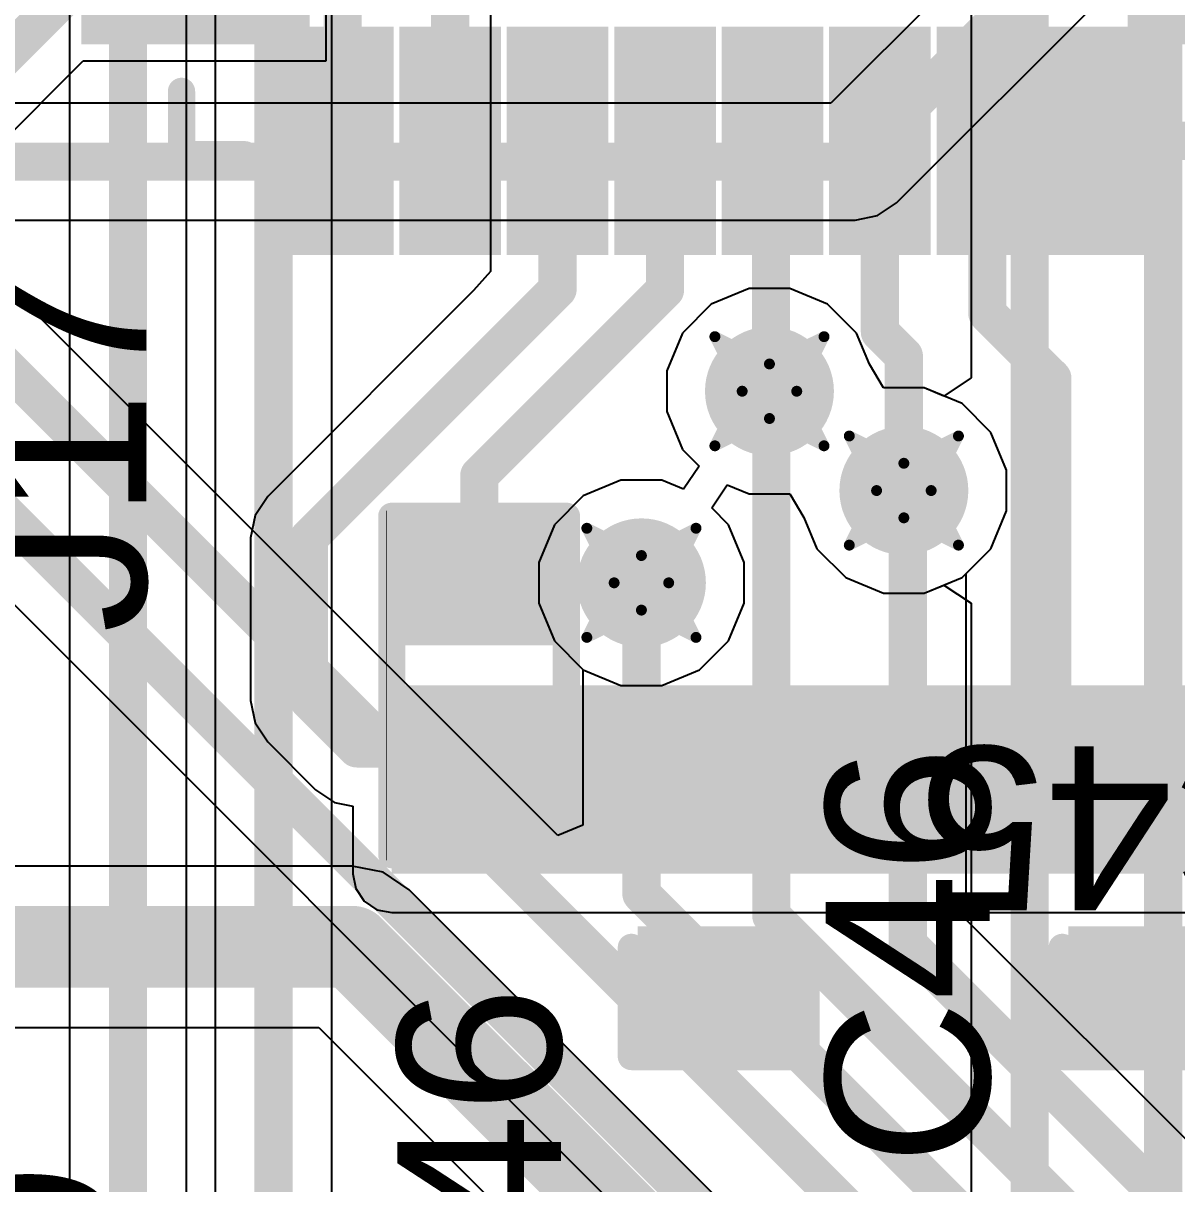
# Model space of a CAD drawing. Header units: inches. Extents: x -3 to 289, y -11 to 89.
# Drawn here: x 60.68 to 66.04, y 14.68 to 20.08 of the extents above; entities that cross this region are included whole.
import ezdxf

# ---------------------------------------------------------------- set-up
doc = ezdxf.new("R2010")
doc.units = ezdxf.units.IN
for name, color, linetype in [('Bottom Layer', 5, 'Continuous'), ('Drill Drawing', 1, 'Continuous'), ('Layer 1', 16, 'Continuous'), ('Layer 2', 76, 'Continuous'), ('Top Layer', 1, 'Continuous'), ('Top Overlay', 2, 'Continuous'), ('Top Paste', 8, 'Continuous'), ('Top Solder', 216, 'Continuous'), ('Via Holes', 16, 'Continuous')]:
    doc.layers.add(name, color=color, linetype=linetype)
doc.styles.add('Arial', font='', dxfattribs={"height": 0.2})
doc.styles.get('Arial').set_extended_font_data('Arial')

# ---------------------------------------------------------------- blocks, each defined once
blk = doc.blocks.new('32_UQFN__5_5__15')
at = {"layer": 'Top Layer'}
for points in [[(-1.885, 2.005), (-1.885, 2.865), (-1.615, 2.865), (-1.615, 2.005)], [(-1.385, 2.005), (-1.385, 2.865), (-1.115, 2.865), (-1.115, 2.005)], [(-0.885, 2.005), (-0.885, 2.865), (-0.615, 2.865), (-0.615, 2.005)], [(-0.385, 2.005), (-0.385, 2.865), (-0.115, 2.865), (-0.115, 2.005)], [(0.115, 2.005), (0.115, 2.865), (0.385, 2.865), (0.385, 2.005)], [(0.615, 2.005), (0.615, 2.865), (0.885, 2.865), (0.885, 2.005)], [(1.115, 2.005), (1.115, 2.865), (1.385, 2.865), (1.385, 2.005)], [(1.615, 2.005), (1.615, 2.865), (1.885, 2.865), (1.885, 2.005)]]:
    blk.add_hatch(color=1, dxfattribs=at).paths.add_polyline_path(points)
at = {"layer": 'Top Paste'}
for points in [[(-1.885, 2.005), (-1.885, 2.865), (-1.615, 2.865), (-1.615, 2.005)], [(-1.385, 2.005), (-1.385, 2.865), (-1.115, 2.865), (-1.115, 2.005)], [(-0.885, 2.005), (-0.885, 2.865), (-0.615, 2.865), (-0.615, 2.005)], [(-0.385, 2.005), (-0.385, 2.865), (-0.115, 2.865), (-0.115, 2.005)], [(0.115, 2.005), (0.115, 2.865), (0.385, 2.865), (0.385, 2.005)], [(0.615, 2.005), (0.615, 2.865), (0.885, 2.865), (0.885, 2.005)], [(1.115, 2.005), (1.115, 2.865), (1.385, 2.865), (1.385, 2.005)], [(1.615, 2.005), (1.615, 2.865), (1.885, 2.865), (1.885, 2.005)]]:
    blk.add_hatch(color=8, dxfattribs=at).paths.add_polyline_path(points)
at = {"layer": 'Top Solder'}
for points in [[(-1.9866, 1.9034), (-1.9866, 2.9666), (-1.5134, 2.9666), (-1.5134, 1.9034)], [(-1.4866, 1.9034), (-1.4866, 2.9666), (-1.0134, 2.9666), (-1.0134, 1.9034)], [(-0.9866, 1.9034), (-0.9866, 2.9666), (-0.5134, 2.9666), (-0.5134, 1.9034)], [(-0.4866, 1.9034), (-0.4866, 2.9666), (-0.0134, 2.9666), (-0.0134, 1.9034)], [(0.0134, 1.9034), (0.0134, 2.9666), (0.4866, 2.9666), (0.4866, 1.9034)], [(0.5134, 1.9034), (0.5134, 2.9666), (0.9866, 2.9666), (0.9866, 1.9034)], [(1.0134, 1.9034), (1.0134, 2.9666), (1.4866, 2.9666), (1.4866, 1.9034)], [(1.5134, 1.9034), (1.5134, 2.9666), (1.9866, 2.9666), (1.9866, 1.9034)], [(-2.9666, 1.9866), (-1.9034, 1.9866), (-1.9034, 1.5134), (-2.9666, 1.5134)], [(1.9034, 1.9866), (2.9666, 1.9866), (2.9666, 1.5134), (1.9034, 1.5134)]]:
    blk.add_hatch(color=216, dxfattribs=at).paths.add_polyline_path(points)
at = {"layer": 'Top Overlay'}
for points in [[(2.5, 2.5, 0.127, 0.127, 0), (2.205, 2.5, 0.127, 0.127, 0)], [(2.5, 2.5, 0.127, 0.127, 0), (2.5, 2.205, 0.127, 0.127, 0)]]:
    blk.add_lwpolyline(points, format="xyseb", dxfattribs=at)
for points in [[(2.1732, 2.5, 0.0635, 0.0635, 1), (2.2367, 2.5, 0.0635, 0.0635, 1)], [(2.4683, 2.5, 0.0635, 0.0635, 1), (2.5318, 2.5, 0.0635, 0.0635, 1)], [(2.4683, 2.5, 0.0635, 0.0635, 1), (2.5318, 2.5, 0.0635, 0.0635, 1)], [(2.4683, 2.205, 0.0635, 0.0635, 1), (2.5318, 2.205, 0.0635, 0.0635, 1)]]:
    blk.add_lwpolyline(points, format="xyseb", close=True, dxfattribs=at)
blk = doc.blocks.new('R___0402_24')
at = {"layer": 'Top Layer'}
for points in [[(-0.6985, -0.3175), (-0.6985, 0.3175), (-0.2413, 0.3175), (-0.2413, -0.3175)], [(0.2413, -0.3175), (0.2413, 0.3175), (0.6985, 0.3175), (0.6985, -0.3175)]]:
    blk.add_hatch(color=1, dxfattribs=at).paths.add_polyline_path(points)
at = {"layer": 'Top Paste'}
for points in [[(-0.6985, -0.3175), (-0.6985, 0.3175), (-0.2413, 0.3175), (-0.2413, -0.3175)], [(0.2413, -0.3175), (0.2413, 0.3175), (0.6985, 0.3175), (0.6985, -0.3175)]]:
    blk.add_hatch(color=8, dxfattribs=at).paths.add_polyline_path(points)
at = {"layer": 'Top Solder'}
for points in [[(-0.7535, -0.3725), (-0.7535, 0.3725), (-0.1863, 0.3725), (-0.1863, -0.3725)], [(0.1863, -0.3725), (0.1863, 0.3725), (0.7535, 0.3725), (0.7535, -0.3725)]]:
    blk.add_hatch(color=216, dxfattribs=at).paths.add_polyline_path(points)
at = {"layer": 'Top Overlay'}
for points in [[(0.7874, 0.4064, 0.127, 0.127, 0), (-0.7874, 0.4064, 0.127, 0.127, 0)], [(-0.7874, -0.4064, 0.127, 0.127, 0), (-0.7874, 0.4064, 0.127, 0.127, 0)], [(0.7874, -0.4064, 0.127, 0.127, 0), (0.7874, 0.4064, 0.127, 0.127, 0)], [(0.7874, -0.4064, 0.127, 0.127, 0), (-0.7874, -0.4064, 0.127, 0.127, 0)], [(0.8128, -0.4318, 0.00323, 0.00323, 0), (-0.8128, -0.4318, 0.00323, 0.00323, 0)]]:
    blk.add_lwpolyline(points, format="xyseb", dxfattribs=at)
for points in [[(-0.8191, 0.4064, 0.0635, 0.0635, 1), (-0.7556, 0.4064, 0.0635, 0.0635, 1)], [(-0.8191, 0.4064, 0.0635, 0.0635, 1), (-0.7556, 0.4064, 0.0635, 0.0635, 1)], [(0.7556, 0.4064, 0.0635, 0.0635, 1), (0.8191, 0.4064, 0.0635, 0.0635, 1)], [(0.7556, 0.4064, 0.0635, 0.0635, 1), (0.8191, 0.4064, 0.0635, 0.0635, 1)], [(-0.8191, -0.4064, 0.0635, 0.0635, 1), (-0.7556, -0.4064, 0.0635, 0.0635, 1)], [(-0.8191, -0.4064, 0.0635, 0.0635, 1), (-0.7556, -0.4064, 0.0635, 0.0635, 1)], [(0.7556, -0.4064, 0.0635, 0.0635, 1), (0.8191, -0.4064, 0.0635, 0.0635, 1)], [(0.7556, -0.4064, 0.0635, 0.0635, 1), (0.8191, -0.4064, 0.0635, 0.0635, 1)], [(-0.8136, -0.4318, 0.00161, 0.00161, 1), (-0.812, -0.4318, 0.00161, 0.00161, 1)], [(0.812, -0.4318, 0.00161, 0.00161, 1), (0.8136, -0.4318, 0.00161, 0.00161, 1)]]:
    blk.add_lwpolyline(points, format="xyseb", close=True, dxfattribs=at)
blk = doc.blocks.new('____0402_107')
at = {"layer": 'Top Layer'}
for points in [[(-0.6985, -0.3175), (-0.6985, 0.3175), (-0.2413, 0.3175), (-0.2413, -0.3175)], [(0.2413, -0.3175), (0.2413, 0.3175), (0.6985, 0.3175), (0.6985, -0.3175)]]:
    blk.add_hatch(color=1, dxfattribs=at).paths.add_polyline_path(points)
at = {"layer": 'Top Paste'}
for points in [[(-0.6985, -0.3175), (-0.6985, 0.3175), (-0.2413, 0.3175), (-0.2413, -0.3175)], [(0.2413, -0.3175), (0.2413, 0.3175), (0.6985, 0.3175), (0.6985, -0.3175)]]:
    blk.add_hatch(color=8, dxfattribs=at).paths.add_polyline_path(points)
at = {"layer": 'Top Solder'}
for points in [[(-0.7585, -0.3775), (-0.7585, 0.3775), (-0.1813, 0.3775), (-0.1813, -0.3775)], [(0.1813, -0.3775), (0.1813, 0.3775), (0.7585, 0.3775), (0.7585, -0.3775)]]:
    blk.add_hatch(color=216, dxfattribs=at).paths.add_polyline_path(points)
at = {"layer": 'Top Overlay'}
for points in [[(-0.7874, 0.4064, 0.127, 0.127, 0), (-0.2794, 0.4064, 0.127, 0.127, 0)], [(-0.7874, 0.4064, 0.127, 0.127, 0), (-0.7874, -0.4064, 0.127, 0.127, 0)], [(0.2794, 0.4064, 0.127, 0.127, 0), (0.7874, 0.4064, 0.127, 0.127, 0)], [(0.7874, 0.4064, 0.127, 0.127, 0), (0.7874, -0.4064, 0.127, 0.127, 0)], [(-0.7874, -0.4064, 0.127, 0.127, 0), (-0.2794, -0.4064, 0.127, 0.127, 0)], [(0.2794, -0.4064, 0.127, 0.127, 0), (0.7874, -0.4064, 0.127, 0.127, 0)]]:
    blk.add_lwpolyline(points, format="xyseb", dxfattribs=at)
for points in [[(-0.8191, 0.4064, 0.0635, 0.0635, 1), (-0.7556, 0.4064, 0.0635, 0.0635, 1)], [(-0.8191, 0.4064, 0.0635, 0.0635, 1), (-0.7556, 0.4064, 0.0635, 0.0635, 1)], [(-0.3111, 0.4064, 0.0635, 0.0635, 1), (-0.2477, 0.4064, 0.0635, 0.0635, 1)], [(0.2477, 0.4064, 0.0635, 0.0635, 1), (0.3111, 0.4064, 0.0635, 0.0635, 1)], [(0.7556, 0.4064, 0.0635, 0.0635, 1), (0.8191, 0.4064, 0.0635, 0.0635, 1)], [(0.7556, 0.4064, 0.0635, 0.0635, 1), (0.8191, 0.4064, 0.0635, 0.0635, 1)], [(-0.8191, -0.4064, 0.0635, 0.0635, 1), (-0.7556, -0.4064, 0.0635, 0.0635, 1)], [(-0.8191, -0.4064, 0.0635, 0.0635, 1), (-0.7556, -0.4064, 0.0635, 0.0635, 1)], [(-0.3111, -0.4064, 0.0635, 0.0635, 1), (-0.2477, -0.4064, 0.0635, 0.0635, 1)], [(0.2477, -0.4064, 0.0635, 0.0635, 1), (0.3111, -0.4064, 0.0635, 0.0635, 1)], [(0.7556, -0.4064, 0.0635, 0.0635, 1), (0.8191, -0.4064, 0.0635, 0.0635, 1)], [(0.7556, -0.4064, 0.0635, 0.0635, 1), (0.8191, -0.4064, 0.0635, 0.0635, 1)]]:
    blk.add_lwpolyline(points, format="xyseb", close=True, dxfattribs=at)
blk = doc.blocks.new('____0402_108')
at = {"layer": 'Top Layer'}
for points in [[(-0.6985, -0.3175), (-0.6985, 0.3175), (-0.2413, 0.3175), (-0.2413, -0.3175)], [(0.2413, -0.3175), (0.2413, 0.3175), (0.6985, 0.3175), (0.6985, -0.3175)]]:
    blk.add_hatch(color=1, dxfattribs=at).paths.add_polyline_path(points)
at = {"layer": 'Top Paste'}
for points in [[(-0.6985, -0.3175), (-0.6985, 0.3175), (-0.2413, 0.3175), (-0.2413, -0.3175)], [(0.2413, -0.3175), (0.2413, 0.3175), (0.6985, 0.3175), (0.6985, -0.3175)]]:
    blk.add_hatch(color=8, dxfattribs=at).paths.add_polyline_path(points)
at = {"layer": 'Top Solder'}
for points in [[(-0.7585, -0.3775), (-0.7585, 0.3775), (-0.1813, 0.3775), (-0.1813, -0.3775)], [(0.1813, -0.3775), (0.1813, 0.3775), (0.7585, 0.3775), (0.7585, -0.3775)]]:
    blk.add_hatch(color=216, dxfattribs=at).paths.add_polyline_path(points)
at = {"layer": 'Top Overlay'}
for points in [[(-0.7874, 0.4064, 0.127, 0.127, 0), (-0.7874, -0.4064, 0.127, 0.127, 0)], [(-0.7874, 0.4064, 0.127, 0.127, 0), (-0.2794, 0.4064, 0.127, 0.127, 0)], [(0.2794, 0.4064, 0.127, 0.127, 0), (0.7874, 0.4064, 0.127, 0.127, 0)], [(0.7874, 0.4064, 0.127, 0.127, 0), (0.7874, -0.4064, 0.127, 0.127, 0)], [(-0.7874, -0.4064, 0.127, 0.127, 0), (-0.2794, -0.4064, 0.127, 0.127, 0)], [(0.2794, -0.4064, 0.127, 0.127, 0), (0.7874, -0.4064, 0.127, 0.127, 0)]]:
    blk.add_lwpolyline(points, format="xyseb", dxfattribs=at)
for points in [[(-0.8191, 0.4064, 0.0635, 0.0635, 1), (-0.7556, 0.4064, 0.0635, 0.0635, 1)], [(-0.8191, 0.4064, 0.0635, 0.0635, 1), (-0.7556, 0.4064, 0.0635, 0.0635, 1)], [(-0.3111, 0.4064, 0.0635, 0.0635, 1), (-0.2477, 0.4064, 0.0635, 0.0635, 1)], [(0.2477, 0.4064, 0.0635, 0.0635, 1), (0.3111, 0.4064, 0.0635, 0.0635, 1)], [(0.7556, 0.4064, 0.0635, 0.0635, 1), (0.8191, 0.4064, 0.0635, 0.0635, 1)], [(0.7556, 0.4064, 0.0635, 0.0635, 1), (0.8191, 0.4064, 0.0635, 0.0635, 1)], [(-0.8191, -0.4064, 0.0635, 0.0635, 1), (-0.7556, -0.4064, 0.0635, 0.0635, 1)], [(-0.8191, -0.4064, 0.0635, 0.0635, 1), (-0.7556, -0.4064, 0.0635, 0.0635, 1)], [(-0.3111, -0.4064, 0.0635, 0.0635, 1), (-0.2477, -0.4064, 0.0635, 0.0635, 1)], [(0.2477, -0.4064, 0.0635, 0.0635, 1), (0.3111, -0.4064, 0.0635, 0.0635, 1)], [(0.7556, -0.4064, 0.0635, 0.0635, 1), (0.8191, -0.4064, 0.0635, 0.0635, 1)], [(0.7556, -0.4064, 0.0635, 0.0635, 1), (0.8191, -0.4064, 0.0635, 0.0635, 1)]]:
    blk.add_lwpolyline(points, format="xyseb", close=True, dxfattribs=at)

msp = doc.modelspace()

# ---------------------------------------------------------------- hatches: boundary and pattern name
at = {"layer": 'Bottom Layer'}
h = msp.add_hatch(color=5, dxfattribs=at)
edge = h.paths.add_edge_path()
edge.add_arc((64.1486, 18.3648), 0.3, 0, 360)
h = msp.add_hatch(color=5, dxfattribs=at)
edge = h.paths.add_edge_path()
edge.add_arc((64.7741, 17.9025), 0.3, 0, 360)
h = msp.add_hatch(color=5, dxfattribs=at)
edge = h.paths.add_edge_path()
edge.add_arc((63.5528, 17.473), 0.3, 0, 360)
at = {"layer": 'Layer 1'}
h = msp.add_hatch(color=16, dxfattribs=at)
edge = h.paths.add_edge_path()
edge.add_arc((64.1486, 18.3648), 0.3, 0, 360)
h = msp.add_hatch(color=16, dxfattribs=at)
edge = h.paths.add_edge_path()
edge.add_arc((64.7741, 17.9025), 0.3, 0, 360)
h = msp.add_hatch(color=16, dxfattribs=at)
edge = h.paths.add_edge_path()
edge.add_arc((63.5528, 17.473), 0.3, 0, 360)
at = {"layer": 'Layer 2'}
h = msp.add_hatch(color=76, dxfattribs=at)
edge = h.paths.add_edge_path()
edge.add_arc((64.1486, 18.3648), 0.3, 0, 360)
h = msp.add_hatch(color=76, dxfattribs=at)
edge = h.paths.add_edge_path()
edge.add_arc((64.7741, 17.9025), 0.3, 0, 360)
h = msp.add_hatch(color=76, dxfattribs=at)
edge = h.paths.add_edge_path()
edge.add_arc((63.5528, 17.473), 0.3, 0, 360)
at = {"layer": 'Top Layer'}
h = msp.add_hatch(color=1, dxfattribs=at)
edge = h.paths.add_edge_path()
edge.add_arc((64.1486, 18.3648), 0.3, 0, 360)
h = msp.add_hatch(color=1, dxfattribs=at)
edge = h.paths.add_edge_path()
edge.add_arc((64.7741, 17.9025), 0.3, 0, 360)
h = msp.add_hatch(color=1, dxfattribs=at)
edge = h.paths.add_edge_path()
edge.add_arc((63.5528, 17.473), 0.3, 0, 360)
msp.add_hatch(color=1, dxfattribs=at).paths.add_polyline_path([(62.3912, 16.1189), (67.2986, 16.1189), (67.2986, 16.9952), (62.3912, 16.9952)])
at = {"layer": 'Via Holes'}
h = msp.add_hatch(color=7, dxfattribs=at)
edge = h.paths.add_edge_path()
edge.add_arc((64.1486, 18.3648), 0.15, 0, 360)
h = msp.add_hatch(color=7, dxfattribs=at)
edge = h.paths.add_edge_path()
edge.add_arc((64.7741, 17.9025), 0.15, 0, 360)
h = msp.add_hatch(color=7, dxfattribs=at)
edge = h.paths.add_edge_path()
edge.add_arc((63.5528, 17.473), 0.15, 0, 360)

# ---------------------------------------------------------------- linework, layer by layer
at = {"layer": 'Bottom Layer'}
for p, q in [((65.6867, 20.957), (64.4349, 19.7052)), ((64.7398, 19.241), (65.9916, 20.4928)), ((64.4349, 19.7052), (60.0953, 19.7052)), ((64.6516, 19.1821), (64.7398, 19.241)), ((64.5476, 19.1614), (64.6516, 19.1821)), ((58.5202, 19.1614), (64.5476, 19.1614)), ((64.0535, 18.8426), (63.8779, 18.7698)), ((64.2436, 18.8426), (64.0535, 18.8426)), ((64.4192, 18.7698), (64.2436, 18.8426)), ((63.8779, 18.7698), (63.7435, 18.6354)), ((64.5536, 18.6354), (64.4192, 18.7698)), ((63.7435, 18.6354), (63.6708, 18.4598)), ((64.6136, 18.4906), (64.5536, 18.6354)), ((64.6791, 18.3803), (64.6136, 18.4906)), ((63.6708, 18.4598), (63.6708, 18.2697)), ((64.8691, 18.3803), (64.6791, 18.3803)), ((65.0447, 18.3075), (64.8691, 18.3803)), ((63.6708, 18.2697), (63.7435, 18.0941)), ((65.1791, 18.1731), (65.0447, 18.3075)), ((65.2519, 17.9975), (65.1791, 18.1731)), ((63.7435, 18.0941), (63.8211, 18.0165)), ((63.8211, 18.0165), (63.7492, 17.9088)), ((65.2519, 17.8074), (65.2519, 17.9975)), ((63.4577, 17.9508), (63.2821, 17.8781)), ((63.6478, 17.9508), (63.4577, 17.9508)), ((63.7492, 17.9088), (63.6478, 17.9508)), ((63.8802, 17.8213), (63.9522, 17.929)), ((63.9522, 17.929), (64.0535, 17.887)), ((64.0535, 17.887), (64.2436, 17.887)), ((64.2436, 17.887), (64.3091, 17.7766)), ((63.2821, 17.8781), (63.1477, 17.7437)), ((63.9578, 17.7437), (63.8802, 17.8213)), ((64.3091, 17.7766), (64.369, 17.6318)), ((65.1791, 17.6318), (65.2519, 17.8074)), ((63.1477, 17.7437), (63.075, 17.5681)), ((64.0306, 17.5681), (63.9578, 17.7437)), ((64.369, 17.6318), (64.5034, 17.4974)), ((65.0447, 17.4974), (65.1791, 17.6318)), ((63.075, 17.5681), (63.075, 17.378)), ((64.0306, 17.378), (64.0306, 17.5681)), ((64.5034, 17.4974), (64.6791, 17.4247)), ((64.8691, 17.4247), (65.0447, 17.4974)), ((64.6791, 17.4247), (64.8691, 17.4247)), ((63.075, 17.378), (63.1477, 17.2024)), ((63.9578, 17.2024), (64.0306, 17.378)), ((63.1477, 17.2024), (63.2821, 17.068)), ((63.8234, 17.068), (63.9578, 17.2024)), ((63.2821, 17.068), (63.4577, 16.9952)), ((63.6478, 16.9952), (63.8234, 17.068)), ((63.4577, 16.9952), (63.6478, 16.9952)), ((62.2068, 16.1544), (59.6519, 16.1544)), ((62.3505, 16.1258), (62.2068, 16.1544)), ((62.4724, 16.0444), (62.3505, 16.1258)), ((64.4233, 14.0934), (62.4724, 16.0444)), ((59.6519, 15.4034), (62.0513, 15.4034)), ((62.0513, 15.4034), (63.7823, 13.6724))]:
    msp.add_line(p, q, dxfattribs=at)
for points in [[(64.5476, 19.4333, 0.1778, 0.1778, 0), (65.879, 20.7647, 0.1778, 0.1778, 0)], [(23.6701, 19.4333, 0.1778, 0.1778, 0), (64.5476, 19.4333, 0.1778, 0.1778, 0)], [(59.3517, 15.7789, 0.381, 0.381, 0), (62.2068, 15.7789, 0.381, 0.381, 0)], [(62.2068, 15.7789, 0.381, 0.381, 0), (64.1578, 13.8279, 0.381, 0.381, 0)]]:
    msp.add_lwpolyline(points, format="xyseb", dxfattribs=at)
for points in [[(64.5031, 19.4333, 0.0889, 0.0889, 1), (64.592, 19.4333, 0.0889, 0.0889, 1)], [(64.5031, 19.4333, 0.0889, 0.0889, 1), (64.592, 19.4333, 0.0889, 0.0889, 1)], [(62.1116, 15.7789, 0.1905, 0.1905, 1), (62.3021, 15.7789, 0.1905, 0.1905, 1)], [(62.1116, 15.7789, 0.1905, 0.1905, 1), (62.3021, 15.7789, 0.1905, 0.1905, 1)]]:
    msp.add_lwpolyline(points, format="xyseb", close=True, dxfattribs=at)
at = {"layer": 'Drill Drawing'}
for points in [[(63.8946, 18.6188, 0.0508, 0.0508, 0), (64.1486, 18.4918, 0.0508, 0.0508, 0)], [(63.8946, 18.6188, 0.0508, 0.0508, 0), (64.0216, 18.3648, 0.0508, 0.0508, 0)], [(64.1486, 18.4918, 0.0508, 0.0508, 0), (64.4026, 18.6188, 0.0508, 0.0508, 0)], [(64.2756, 18.3648, 0.0508, 0.0508, 0), (64.4026, 18.6188, 0.0508, 0.0508, 0)], [(63.8946, 18.1108, 0.0508, 0.0508, 0), (64.0216, 18.3648, 0.0508, 0.0508, 0)], [(64.2756, 18.3648, 0.0508, 0.0508, 0), (64.4026, 18.1108, 0.0508, 0.0508, 0)], [(63.8946, 18.1108, 0.0508, 0.0508, 0), (64.1486, 18.2378, 0.0508, 0.0508, 0)], [(64.1486, 18.2378, 0.0508, 0.0508, 0), (64.4026, 18.1108, 0.0508, 0.0508, 0)], [(64.5201, 18.1565, 0.0508, 0.0508, 0), (64.7741, 18.0295, 0.0508, 0.0508, 0)], [(64.5201, 18.1565, 0.0508, 0.0508, 0), (64.6471, 17.9025, 0.0508, 0.0508, 0)], [(64.7741, 18.0295, 0.0508, 0.0508, 0), (65.0281, 18.1565, 0.0508, 0.0508, 0)], [(64.9011, 17.9025, 0.0508, 0.0508, 0), (65.0281, 18.1565, 0.0508, 0.0508, 0)], [(64.5201, 17.6485, 0.0508, 0.0508, 0), (64.6471, 17.9025, 0.0508, 0.0508, 0)], [(64.9011, 17.9025, 0.0508, 0.0508, 0), (65.0281, 17.6485, 0.0508, 0.0508, 0)], [(64.5201, 17.6485, 0.0508, 0.0508, 0), (64.7741, 17.7755, 0.0508, 0.0508, 0)], [(64.7741, 17.7755, 0.0508, 0.0508, 0), (65.0281, 17.6485, 0.0508, 0.0508, 0)], [(63.2988, 17.727, 0.0508, 0.0508, 0), (63.5528, 17.6, 0.0508, 0.0508, 0)], [(63.2988, 17.727, 0.0508, 0.0508, 0), (63.4258, 17.473, 0.0508, 0.0508, 0)], [(63.5528, 17.6, 0.0508, 0.0508, 0), (63.8068, 17.727, 0.0508, 0.0508, 0)], [(63.6798, 17.473, 0.0508, 0.0508, 0), (63.8068, 17.727, 0.0508, 0.0508, 0)], [(63.2988, 17.219, 0.0508, 0.0508, 0), (63.4258, 17.473, 0.0508, 0.0508, 0)], [(63.6798, 17.473, 0.0508, 0.0508, 0), (63.8068, 17.219, 0.0508, 0.0508, 0)], [(63.2988, 17.219, 0.0508, 0.0508, 0), (63.5528, 17.346, 0.0508, 0.0508, 0)], [(63.5528, 17.346, 0.0508, 0.0508, 0), (63.8068, 17.219, 0.0508, 0.0508, 0)]]:
    msp.add_lwpolyline(points, format="xyseb", dxfattribs=at)
for points in [[(63.8819, 18.6188, 0.0254, 0.0254, 1), (63.9073, 18.6188, 0.0254, 0.0254, 1)], [(63.8819, 18.6188, 0.0254, 0.0254, 1), (63.9073, 18.6188, 0.0254, 0.0254, 1)], [(64.3899, 18.6188, 0.0254, 0.0254, 1), (64.4153, 18.6188, 0.0254, 0.0254, 1)], [(64.3899, 18.6188, 0.0254, 0.0254, 1), (64.4153, 18.6188, 0.0254, 0.0254, 1)], [(64.1359, 18.4918, 0.0254, 0.0254, 1), (64.1613, 18.4918, 0.0254, 0.0254, 1)], [(64.1359, 18.4918, 0.0254, 0.0254, 1), (64.1613, 18.4918, 0.0254, 0.0254, 1)], [(64.0089, 18.3648, 0.0254, 0.0254, 1), (64.0343, 18.3648, 0.0254, 0.0254, 1)], [(64.0089, 18.3648, 0.0254, 0.0254, 1), (64.0343, 18.3648, 0.0254, 0.0254, 1)], [(64.2629, 18.3648, 0.0254, 0.0254, 1), (64.2883, 18.3648, 0.0254, 0.0254, 1)], [(64.2629, 18.3648, 0.0254, 0.0254, 1), (64.2883, 18.3648, 0.0254, 0.0254, 1)], [(64.1359, 18.2378, 0.0254, 0.0254, 1), (64.1613, 18.2378, 0.0254, 0.0254, 1)], [(64.1359, 18.2378, 0.0254, 0.0254, 1), (64.1613, 18.2378, 0.0254, 0.0254, 1)], [(64.5074, 18.1565, 0.0254, 0.0254, 1), (64.5328, 18.1565, 0.0254, 0.0254, 1)], [(64.5074, 18.1565, 0.0254, 0.0254, 1), (64.5328, 18.1565, 0.0254, 0.0254, 1)], [(65.0154, 18.1565, 0.0254, 0.0254, 1), (65.0408, 18.1565, 0.0254, 0.0254, 1)], [(65.0154, 18.1565, 0.0254, 0.0254, 1), (65.0408, 18.1565, 0.0254, 0.0254, 1)], [(63.8819, 18.1108, 0.0254, 0.0254, 1), (63.9073, 18.1108, 0.0254, 0.0254, 1)], [(63.8819, 18.1108, 0.0254, 0.0254, 1), (63.9073, 18.1108, 0.0254, 0.0254, 1)], [(64.3899, 18.1108, 0.0254, 0.0254, 1), (64.4153, 18.1108, 0.0254, 0.0254, 1)], [(64.3899, 18.1108, 0.0254, 0.0254, 1), (64.4153, 18.1108, 0.0254, 0.0254, 1)], [(64.7614, 18.0295, 0.0254, 0.0254, 1), (64.7868, 18.0295, 0.0254, 0.0254, 1)], [(64.7614, 18.0295, 0.0254, 0.0254, 1), (64.7868, 18.0295, 0.0254, 0.0254, 1)], [(64.6344, 17.9025, 0.0254, 0.0254, 1), (64.6598, 17.9025, 0.0254, 0.0254, 1)], [(64.6344, 17.9025, 0.0254, 0.0254, 1), (64.6598, 17.9025, 0.0254, 0.0254, 1)], [(64.8884, 17.9025, 0.0254, 0.0254, 1), (64.9138, 17.9025, 0.0254, 0.0254, 1)], [(64.8884, 17.9025, 0.0254, 0.0254, 1), (64.9138, 17.9025, 0.0254, 0.0254, 1)], [(64.7614, 17.7755, 0.0254, 0.0254, 1), (64.7868, 17.7755, 0.0254, 0.0254, 1)], [(64.7614, 17.7755, 0.0254, 0.0254, 1), (64.7868, 17.7755, 0.0254, 0.0254, 1)], [(63.2861, 17.727, 0.0254, 0.0254, 1), (63.3115, 17.727, 0.0254, 0.0254, 1)], [(63.2861, 17.727, 0.0254, 0.0254, 1), (63.3115, 17.727, 0.0254, 0.0254, 1)], [(63.7941, 17.727, 0.0254, 0.0254, 1), (63.8195, 17.727, 0.0254, 0.0254, 1)], [(63.7941, 17.727, 0.0254, 0.0254, 1), (63.8195, 17.727, 0.0254, 0.0254, 1)], [(64.5074, 17.6485, 0.0254, 0.0254, 1), (64.5328, 17.6485, 0.0254, 0.0254, 1)], [(64.5074, 17.6485, 0.0254, 0.0254, 1), (64.5328, 17.6485, 0.0254, 0.0254, 1)], [(65.0154, 17.6485, 0.0254, 0.0254, 1), (65.0408, 17.6485, 0.0254, 0.0254, 1)], [(65.0154, 17.6485, 0.0254, 0.0254, 1), (65.0408, 17.6485, 0.0254, 0.0254, 1)], [(63.5401, 17.6, 0.0254, 0.0254, 1), (63.5655, 17.6, 0.0254, 0.0254, 1)], [(63.5401, 17.6, 0.0254, 0.0254, 1), (63.5655, 17.6, 0.0254, 0.0254, 1)], [(63.4131, 17.473, 0.0254, 0.0254, 1), (63.4385, 17.473, 0.0254, 0.0254, 1)], [(63.4131, 17.473, 0.0254, 0.0254, 1), (63.4385, 17.473, 0.0254, 0.0254, 1)], [(63.6671, 17.473, 0.0254, 0.0254, 1), (63.6925, 17.473, 0.0254, 0.0254, 1)], [(63.6671, 17.473, 0.0254, 0.0254, 1), (63.6925, 17.473, 0.0254, 0.0254, 1)], [(63.5401, 17.346, 0.0254, 0.0254, 1), (63.5655, 17.346, 0.0254, 0.0254, 1)], [(63.5401, 17.346, 0.0254, 0.0254, 1), (63.5655, 17.346, 0.0254, 0.0254, 1)], [(63.2861, 17.219, 0.0254, 0.0254, 1), (63.3115, 17.219, 0.0254, 0.0254, 1)], [(63.2861, 17.219, 0.0254, 0.0254, 1), (63.3115, 17.219, 0.0254, 0.0254, 1)], [(63.7941, 17.219, 0.0254, 0.0254, 1), (63.8195, 17.219, 0.0254, 0.0254, 1)], [(63.7941, 17.219, 0.0254, 0.0254, 1), (63.8195, 17.219, 0.0254, 0.0254, 1)]]:
    msp.add_lwpolyline(points, format="xyseb", close=True, dxfattribs=at)
at = {"layer": 'Layer 1'}
for p, q in [((57.4263, 20.5787), (68.5667, 9.4383)), ((63.1635, 16.2964), (60.0359, 19.424)), ((64.0535, 18.8426), (63.8779, 18.7698)), ((64.2436, 18.8426), (64.0535, 18.8426)), ((64.4192, 18.7698), (64.2436, 18.8426)), ((63.8779, 18.7698), (63.7435, 18.6354)), ((64.5536, 18.6354), (64.4192, 18.7698)), ((63.7435, 18.6354), (63.6708, 18.4598)), ((64.6136, 18.4906), (64.5536, 18.6354)), ((64.6791, 18.3803), (64.6136, 18.4906)), ((63.6708, 18.4598), (63.6708, 18.2697)), ((64.8691, 18.3803), (64.6791, 18.3803)), ((65.0447, 18.3075), (64.8691, 18.3803)), ((63.6708, 18.2697), (63.7435, 18.0941)), ((65.1791, 18.1731), (65.0447, 18.3075)), ((65.2519, 17.9975), (65.1791, 18.1731)), ((63.7435, 18.0941), (63.8211, 18.0165)), ((63.8211, 18.0165), (63.7492, 17.9088)), ((65.2519, 17.8074), (65.2519, 17.9975)), ((63.4577, 17.9508), (63.2821, 17.8781)), ((63.6478, 17.9508), (63.4577, 17.9508)), ((63.7492, 17.9088), (63.6478, 17.9508)), ((63.2821, 17.8781), (63.1477, 17.7437)), ((65.1791, 17.6318), (65.2519, 17.8074)), ((63.1477, 17.7437), (63.075, 17.5681)), ((65.064, 17.5167), (65.1791, 17.6318)), ((63.075, 17.5681), (63.075, 17.378)), ((65.064, 15.9046), (65.064, 17.5167)), ((63.075, 17.378), (63.1477, 17.2024)), ((63.1477, 17.2024), (63.2809, 17.0693)), ((63.2809, 17.0693), (63.2809, 16.345)), ((63.2809, 16.345), (63.1635, 16.2964)), ((67.7888, 13.1798), (65.064, 15.9046))]:
    msp.add_line(p, q, dxfattribs=at)
for points in [[(57.6186, 20.771, 0.1778, 0.1778, 0), (72.6548, 5.7347, 0.1778, 0.1778, 0)], [(59.764, 19.3114, 0.1778, 0.1778, 0), (72.6294, 6.4459, 0.1778, 0.1778, 0)], [(64.1486, 18.3648, 0.1778, 0.1778, 0), (64.1571, 18.3563, 0.1778, 0.1778, 0)], [(64.1571, 15.9241, 0.1778, 0.1778, 0), (64.1571, 18.3563, 0.1778, 0.1778, 0)], [(64.7741, 17.9025, 0.1778, 0.1778, 0), (64.7921, 17.8845, 0.1778, 0.1778, 0)], [(64.7921, 15.792, 0.1778, 0.1778, 0), (64.7921, 17.8845, 0.1778, 0.1778, 0)], [(63.5274, 17.473, 0.1778, 0.1778, 0), (63.5528, 17.4476, 0.1778, 0.1778, 0)], [(63.5528, 16.0255, 0.1778, 0.1778, 0), (63.5528, 17.4476, 0.1778, 0.1778, 0)], [(63.5528, 16.0255, 0.1778, 0.1778, 0), (71.2002, 8.378, 0.1778, 0.1778, 0)], [(64.1571, 15.9241, 0.1778, 0.1778, 0), (71.2088, 8.8724, 0.1778, 0.1778, 0)], [(64.7921, 15.792, 0.1778, 0.1778, 0), (71.3257, 9.2583, 0.1778, 0.1778, 0)]]:
    msp.add_lwpolyline(points, format="xyseb", dxfattribs=at)
for points in [[(64.1041, 18.3648, 0.0889, 0.0889, 1), (64.193, 18.3648, 0.0889, 0.0889, 1)], [(64.1126, 18.3563, 0.0889, 0.0889, 1), (64.2015, 18.3563, 0.0889, 0.0889, 1)], [(64.1126, 18.3563, 0.0889, 0.0889, 1), (64.2015, 18.3563, 0.0889, 0.0889, 1)], [(64.7296, 17.9025, 0.0889, 0.0889, 1), (64.8185, 17.9025, 0.0889, 0.0889, 1)], [(64.7476, 17.8845, 0.0889, 0.0889, 1), (64.8365, 17.8845, 0.0889, 0.0889, 1)], [(64.7476, 17.8845, 0.0889, 0.0889, 1), (64.8365, 17.8845, 0.0889, 0.0889, 1)], [(63.4829, 17.473, 0.0889, 0.0889, 1), (63.5718, 17.473, 0.0889, 0.0889, 1)], [(63.5083, 17.4476, 0.0889, 0.0889, 1), (63.5972, 17.4476, 0.0889, 0.0889, 1)], [(63.5083, 17.4476, 0.0889, 0.0889, 1), (63.5972, 17.4476, 0.0889, 0.0889, 1)], [(63.5083, 16.0255, 0.0889, 0.0889, 1), (63.5972, 16.0255, 0.0889, 0.0889, 1)], [(63.5083, 16.0255, 0.0889, 0.0889, 1), (63.5972, 16.0255, 0.0889, 0.0889, 1)], [(64.1126, 15.9241, 0.0889, 0.0889, 1), (64.2015, 15.9241, 0.0889, 0.0889, 1)], [(64.1126, 15.9241, 0.0889, 0.0889, 1), (64.2015, 15.9241, 0.0889, 0.0889, 1)], [(64.7476, 15.792, 0.0889, 0.0889, 1), (64.8365, 15.792, 0.0889, 0.0889, 1)], [(64.7476, 15.792, 0.0889, 0.0889, 1), (64.8365, 15.792, 0.0889, 0.0889, 1)]]:
    msp.add_lwpolyline(points, format="xyseb", close=True, dxfattribs=at)
at = {"layer": 'Layer 2'}
for p, q in [((60.8914, 25.3702), (60.8914, 10.6206)), ((61.4352, 9.2426), (61.4352, 25.3702)), ((65.0876, 25.3075), (65.0876, 18.4273)), ((61.5685, 24.7127), (61.5685, 9.1789)), ((62.1124, 10.6206), (62.1124, 24.6001)), ((64.0535, 18.8426), (63.8779, 18.7698)), ((64.2436, 18.8426), (64.0535, 18.8426)), ((64.4192, 18.7698), (64.2436, 18.8426)), ((63.8779, 18.7698), (63.7435, 18.6354)), ((64.5536, 18.6354), (64.4192, 18.7698)), ((63.7435, 18.6354), (63.6708, 18.4598)), ((64.6136, 18.4906), (64.5536, 18.6354)), ((64.6791, 18.3803), (64.6136, 18.4906)), ((63.6708, 18.4598), (63.6708, 18.2697)), ((65.0876, 18.4273), (64.9605, 18.3424)), ((64.8691, 18.3803), (64.6791, 18.3803)), ((64.9605, 18.3424), (64.8691, 18.3803)), ((63.6708, 18.2697), (63.7435, 18.0941)), ((63.7435, 18.0941), (63.8211, 18.0165)), ((63.8211, 18.0165), (63.7492, 17.9088)), ((63.4577, 17.9508), (63.2821, 17.8781)), ((63.6478, 17.9508), (63.4577, 17.9508)), ((63.7492, 17.9088), (63.6478, 17.9508)), ((63.8802, 17.8213), (63.9522, 17.929)), ((63.9522, 17.929), (64.0535, 17.887)), ((64.0535, 17.887), (64.2436, 17.887)), ((64.2436, 17.887), (64.3091, 17.7766)), ((63.2821, 17.8781), (63.1477, 17.7437)), ((63.9578, 17.7437), (63.8802, 17.8213)), ((64.3091, 17.7766), (64.369, 17.6318)), ((63.1477, 17.7437), (63.075, 17.5681)), ((64.0306, 17.5681), (63.9578, 17.7437)), ((64.369, 17.6318), (64.5034, 17.4974)), ((63.075, 17.5681), (63.075, 17.378)), ((64.0306, 17.378), (64.0306, 17.5681)), ((64.5034, 17.4974), (64.6791, 17.4247)), ((64.8691, 17.4247), (64.9605, 17.4626)), ((64.9605, 17.4626), (65.0876, 17.3777)), ((64.6791, 17.4247), (64.8691, 17.4247)), ((63.075, 17.378), (63.1477, 17.2024)), ((63.9578, 17.2024), (64.0306, 17.378)), ((65.0876, 17.3777), (65.0876, 10.6206)), ((63.1477, 17.2024), (63.2821, 17.068)), ((63.8234, 17.068), (63.9578, 17.2024)), ((63.2821, 17.068), (63.4577, 16.9952)), ((63.6478, 16.9952), (63.8234, 17.068)), ((63.4577, 16.9952), (63.6478, 16.9952))]:
    msp.add_line(p, q, dxfattribs=at)
for points in [[(61.1633, 3.4803, 0.1778, 0.1778, 0), (61.1633, 25.774, 0.1778, 0.1778, 0)], [(65.3595, 0.6682, 0.1778, 0.1778, 0), (65.3595, 25.4201, 0.1778, 0.1778, 0)], [(61.8404, 8.6466, 0.1778, 0.1778, 0), (61.8404, 24.7127, 0.1778, 0.1778, 0)], [(65.9811, 2.2822, 0.1778, 0.1778, 0), (65.9811, 21.3967, 0.1778, 0.1778, 0)]]:
    msp.add_lwpolyline(points, format="xyseb", dxfattribs=at)
at = {"layer": 'Top Layer'}
for p, q in [((62.0854, 19.9027), (62.0854, 20.9027)), ((62.8498, 20.1383), (62.8498, 18.9227)), ((60.2715, 19.2191), (60.955, 19.9027)), ((60.955, 19.9027), (62.0854, 19.9027)), ((62.8498, 18.9227), (62.7716, 18.833)), ((62.8498, 18.9227), (62.8498, 18.9227)), ((62.8498, 18.9227), (62.8498, 18.9227)), ((62.7716, 18.833), (61.8138, 17.8752)), ((61.8138, 17.8752), (61.7548, 17.787)), ((61.7548, 17.787), (61.7341, 17.6829)), ((61.7341, 17.6829), (61.7341, 16.9249)), ((61.7341, 16.9249), (61.7548, 16.8208)), ((61.7548, 16.8208), (61.8138, 16.7326)), ((61.8138, 16.7326), (62.0364, 16.51)), ((62.0364, 16.51), (62.0364, 16.51)), ((62.0364, 16.51), (62.1246, 16.451)), ((62.1246, 16.451), (62.2099, 16.434)), ((62.2099, 16.434), (62.2099, 16.1189)), ((62.2099, 16.1189), (62.2237, 16.0496)), ((62.2237, 16.0496), (62.263, 15.9908)), ((62.263, 15.9908), (62.3218, 15.9515)), ((62.3218, 15.9515), (62.3912, 15.9377)), ((62.3912, 15.9377), (67.2986, 15.9377))]:
    msp.add_line(p, q, dxfattribs=at)
for points in [[(62.6626, 19.5305, 0.1778, 0.1778, 0), (62.6626, 20.5805, 0.1778, 0.1778, 0)], [(59.9995, 19.3318, 0.1778, 0.1778, 0), (60.8833, 20.2155, 0.1778, 0.1778, 0)], [(62.1626, 19.5305, 0.1778, 0.1778, 0), (62.1626, 20.2155, 0.1778, 0.1778, 0)], [(63.1626, 18.8395, 0.1778, 0.1778, 0), (63.1626, 19.5305, 0.1778, 0.1778, 0)], [(63.6626, 18.8366, 0.1778, 0.1778, 0), (63.6626, 19.5305, 0.1778, 0.1778, 0)], [(64.1556, 19.5235, 0.1778, 0.1778, 0), (64.1626, 19.5305, 0.1778, 0.1778, 0)], [(64.1556, 18.3718, 0.1778, 0.1778, 0), (64.1556, 19.5235, 0.1778, 0.1778, 0)], [(64.6626, 18.6404, 0.1778, 0.1778, 0), (64.6626, 19.5305, 0.1778, 0.1778, 0)], [(65.1626, 18.7272, 0.1778, 0.1778, 0), (65.1626, 19.5305, 0.1778, 0.1778, 0)], [(65.6626, 19.5305, 0.1778, 0.1778, 0), (66.3476, 19.5305, 0.1778, 0.1778, 0)], [(62.0061, 17.6829, 0.1778, 0.1778, 0), (63.1626, 18.8395, 0.1778, 0.1778, 0)], [(62.7982, 17.9722, 0.1778, 0.1778, 0), (63.6626, 18.8366, 0.1778, 0.1778, 0)], [(65.1626, 18.7272, 0.1778, 0.1778, 0), (65.4651, 18.4247, 0.1778, 0.1778, 0)], [(64.6626, 18.6404, 0.1778, 0.1778, 0), (64.7741, 18.5289, 0.1778, 0.1778, 0)], [(64.7741, 17.9025, 0.1778, 0.1778, 0), (64.7741, 18.5289, 0.1778, 0.1778, 0)], [(65.4651, 16.631, 0.1778, 0.1778, 0), (65.4651, 18.4247, 0.1778, 0.1778, 0)], [(64.1486, 18.3648, 0.1778, 0.1778, 0), (64.1556, 18.3718, 0.1778, 0.1778, 0)], [(62.7982, 17.4654, 0.1778, 0.1778, 0), (62.7982, 17.9722, 0.1778, 0.1778, 0)], [(62.0061, 16.9249, 0.1778, 0.1778, 0), (62.0061, 17.6829, 0.1778, 0.1778, 0)], [(63.5274, 17.4651, 0.1778, 0.1778, 0), (63.5274, 17.473, 0.1778, 0.1778, 0)], [(62.7976, 17.4651, 0.1778, 0.1778, 0), (63.5274, 17.4651, 0.1778, 0.1778, 0)], [(62.0061, 16.9249, 0.1778, 0.1778, 0), (62.2287, 16.7022, 0.1778, 0.1778, 0)], [(65.689, 16.665, 0.1778, 0.1778, 0), (65.689, 16.7539, 0.1778, 0.1778, 0)], [(62.2287, 16.7022, 0.1778, 0.1778, 0), (62.6207, 16.7022, 0.1778, 0.1778, 0)], [(62.6207, 16.7022, 0.1778, 0.1778, 0), (62.7976, 16.5253, 0.1778, 0.1778, 0)], [(65.689, 16.665, 0.1778, 0.1778, 0), (65.8287, 16.5253, 0.1778, 0.1778, 0)], [(65.3595, 16.5253, 0.1778, 0.1778, 0), (65.4651, 16.631, 0.1778, 0.1778, 0)], [(64.8449, 16.5571, 0.254, 0.254, 0), (66.646, 16.5571, 0.254, 0.254, 0)], [(62.7976, 16.5253, 0.1778, 0.1778, 0), (63.9126, 16.5253, 0.1778, 0.1778, 0)], [(63.9126, 16.5253, 0.1778, 0.1778, 0), (65.3595, 16.5253, 0.1778, 0.1778, 0)], [(65.8287, 16.5253, 0.1778, 0.1778, 0), (65.9176, 16.5253, 0.1778, 0.1778, 0)], [(65.9176, 16.5253, 0.1778, 0.1778, 0), (66.2605, 16.5253, 0.1778, 0.1778, 0)], [(65.9176, 15.5855, 0.2032, 0.2032, 0), (65.9326, 15.5706, 0.2032, 0.2032, 0)], [(65.9326, 15.5706, 0.2032, 0.2032, 0), (66.6913, 15.5706, 0.2032, 0.2032, 0)]]:
    msp.add_lwpolyline(points, format="xyseb", dxfattribs=at)
for points in [[(62.1182, 19.5305, 0.0889, 0.0889, 1), (62.2071, 19.5305, 0.0889, 0.0889, 1)], [(62.6182, 19.5305, 0.0889, 0.0889, 1), (62.7071, 19.5305, 0.0889, 0.0889, 1)], [(63.1182, 19.5305, 0.0889, 0.0889, 1), (63.2071, 19.5305, 0.0889, 0.0889, 1)], [(63.6182, 19.5305, 0.0889, 0.0889, 1), (63.7071, 19.5305, 0.0889, 0.0889, 1)], [(64.1112, 19.5235, 0.0889, 0.0889, 1), (64.2001, 19.5235, 0.0889, 0.0889, 1)], [(64.1112, 19.5235, 0.0889, 0.0889, 1), (64.2001, 19.5235, 0.0889, 0.0889, 1)], [(64.1182, 19.5305, 0.0889, 0.0889, 1), (64.2071, 19.5305, 0.0889, 0.0889, 1)], [(64.6182, 19.5305, 0.0889, 0.0889, 1), (64.7071, 19.5305, 0.0889, 0.0889, 1)], [(65.1182, 19.5305, 0.0889, 0.0889, 1), (65.2071, 19.5305, 0.0889, 0.0889, 1)], [(65.6182, 19.5305, 0.0889, 0.0889, 1), (65.7071, 19.5305, 0.0889, 0.0889, 1)], [(63.1182, 18.8395, 0.0889, 0.0889, 1), (63.2071, 18.8395, 0.0889, 0.0889, 1)], [(63.1182, 18.8395, 0.0889, 0.0889, 1), (63.2071, 18.8395, 0.0889, 0.0889, 1)], [(63.6182, 18.8366, 0.0889, 0.0889, 1), (63.7071, 18.8366, 0.0889, 0.0889, 1)], [(63.6182, 18.8366, 0.0889, 0.0889, 1), (63.7071, 18.8366, 0.0889, 0.0889, 1)], [(65.1182, 18.7272, 0.0889, 0.0889, 1), (65.2071, 18.7272, 0.0889, 0.0889, 1)], [(65.1182, 18.7272, 0.0889, 0.0889, 1), (65.2071, 18.7272, 0.0889, 0.0889, 1)], [(64.6182, 18.6404, 0.0889, 0.0889, 1), (64.7071, 18.6404, 0.0889, 0.0889, 1)], [(64.6182, 18.6404, 0.0889, 0.0889, 1), (64.7071, 18.6404, 0.0889, 0.0889, 1)], [(64.7296, 18.5289, 0.0889, 0.0889, 1), (64.8185, 18.5289, 0.0889, 0.0889, 1)], [(64.7296, 18.5289, 0.0889, 0.0889, 1), (64.8185, 18.5289, 0.0889, 0.0889, 1)], [(65.4207, 18.4247, 0.0889, 0.0889, 1), (65.5096, 18.4247, 0.0889, 0.0889, 1)], [(65.4207, 18.4247, 0.0889, 0.0889, 1), (65.5096, 18.4247, 0.0889, 0.0889, 1)], [(64.1041, 18.3648, 0.0889, 0.0889, 1), (64.193, 18.3648, 0.0889, 0.0889, 1)], [(64.1112, 18.3718, 0.0889, 0.0889, 1), (64.2001, 18.3718, 0.0889, 0.0889, 1)], [(64.1112, 18.3718, 0.0889, 0.0889, 1), (64.2001, 18.3718, 0.0889, 0.0889, 1)], [(62.7538, 17.9722, 0.0889, 0.0889, 1), (62.8427, 17.9722, 0.0889, 0.0889, 1)], [(62.7538, 17.9722, 0.0889, 0.0889, 1), (62.8427, 17.9722, 0.0889, 0.0889, 1)], [(64.7296, 17.9025, 0.0889, 0.0889, 1), (64.8185, 17.9025, 0.0889, 0.0889, 1)], [(61.9616, 17.6829, 0.0889, 0.0889, 1), (62.0505, 17.6829, 0.0889, 0.0889, 1)], [(61.9616, 17.6829, 0.0889, 0.0889, 1), (62.0505, 17.6829, 0.0889, 0.0889, 1)], [(63.4829, 17.473, 0.0889, 0.0889, 1), (63.5718, 17.473, 0.0889, 0.0889, 1)], [(62.7532, 17.4651, 0.0889, 0.0889, 1), (62.8421, 17.4651, 0.0889, 0.0889, 1)], [(62.7538, 17.4654, 0.0889, 0.0889, 1), (62.8427, 17.4654, 0.0889, 0.0889, 1)], [(63.4829, 17.4651, 0.0889, 0.0889, 1), (63.5718, 17.4651, 0.0889, 0.0889, 1)], [(63.4829, 17.4651, 0.0889, 0.0889, 1), (63.5718, 17.4651, 0.0889, 0.0889, 1)], [(61.9616, 16.9249, 0.0889, 0.0889, 1), (62.0505, 16.9249, 0.0889, 0.0889, 1)], [(61.9616, 16.9249, 0.0889, 0.0889, 1), (62.0505, 16.9249, 0.0889, 0.0889, 1)], [(65.6446, 16.7539, 0.0889, 0.0889, 1), (65.7335, 16.7539, 0.0889, 0.0889, 1)], [(62.1842, 16.7022, 0.0889, 0.0889, 1), (62.2731, 16.7022, 0.0889, 0.0889, 1)], [(62.1842, 16.7022, 0.0889, 0.0889, 1), (62.2731, 16.7022, 0.0889, 0.0889, 1)], [(62.5763, 16.7022, 0.0889, 0.0889, 1), (62.6652, 16.7022, 0.0889, 0.0889, 1)], [(62.5763, 16.7022, 0.0889, 0.0889, 1), (62.6652, 16.7022, 0.0889, 0.0889, 1)], [(65.6446, 16.665, 0.0889, 0.0889, 1), (65.7335, 16.665, 0.0889, 0.0889, 1)], [(65.6446, 16.665, 0.0889, 0.0889, 1), (65.7335, 16.665, 0.0889, 0.0889, 1)], [(65.4207, 16.631, 0.0889, 0.0889, 1), (65.5096, 16.631, 0.0889, 0.0889, 1)], [(65.4207, 16.631, 0.0889, 0.0889, 1), (65.5096, 16.631, 0.0889, 0.0889, 1)], [(64.7814, 16.5571, 0.127, 0.127, 1), (64.9084, 16.5571, 0.127, 0.127, 1)], [(62.7532, 16.5253, 0.0889, 0.0889, 1), (62.8421, 16.5253, 0.0889, 0.0889, 1)], [(62.7532, 16.5253, 0.0889, 0.0889, 1), (62.8421, 16.5253, 0.0889, 0.0889, 1)], [(63.8682, 16.5253, 0.0889, 0.0889, 1), (63.9571, 16.5253, 0.0889, 0.0889, 1)], [(63.8682, 16.5253, 0.0889, 0.0889, 1), (63.9571, 16.5253, 0.0889, 0.0889, 1)], [(65.315, 16.5253, 0.0889, 0.0889, 1), (65.4039, 16.5253, 0.0889, 0.0889, 1)], [(65.315, 16.5253, 0.0889, 0.0889, 1), (65.4039, 16.5253, 0.0889, 0.0889, 1)], [(65.7843, 16.5253, 0.0889, 0.0889, 1), (65.8732, 16.5253, 0.0889, 0.0889, 1)], [(65.7843, 16.5253, 0.0889, 0.0889, 1), (65.8732, 16.5253, 0.0889, 0.0889, 1)], [(65.8732, 16.5253, 0.0889, 0.0889, 1), (65.9621, 16.5253, 0.0889, 0.0889, 1)], [(65.8732, 16.5253, 0.0889, 0.0889, 1), (65.9621, 16.5253, 0.0889, 0.0889, 1)], [(65.8668, 15.5855, 0.1016, 0.1016, 1), (65.9684, 15.5855, 0.1016, 0.1016, 1)], [(65.8818, 15.5706, 0.1016, 0.1016, 1), (65.9834, 15.5706, 0.1016, 0.1016, 1)], [(65.8818, 15.5706, 0.1016, 0.1016, 1), (65.9834, 15.5706, 0.1016, 0.1016, 1)]]:
    msp.add_lwpolyline(points, format="xyseb", close=True, dxfattribs=at)

# ---------------------------------------------------------------- block references
for name, p, rotation in [('32_UQFN__5_5__15', (63.9126, 21.9655), 180), ('R___0402_24', (62.7976, 16.9952), 270), ('____0402_108', (63.9126, 16.0554), 90), ('____0402_107', (65.9176, 16.0554), 90)]:
    msp.add_blockref(name, p, dxfattribs=dict(rotation=rotation))

# ---------------------------------------------------------------- texts
at = {"layer": 'Top Overlay', "style": 'Arial'}
for s, rotation, p in [('J17', 90, (61.2485, 17.2397)), ('C45', 180, (66.7949, 16.7113)), ('C46', 90, (65.1729, 14.7604)), ('R46', 90, (63.1787, 13.6431)), ('J10', 90, (61.0835, 13.0462))]:
    msp.add_text(s, height=0.762, rotation=rotation, dxfattribs=at).set_placement(p)

doc.saveas('drawing.dxf')
